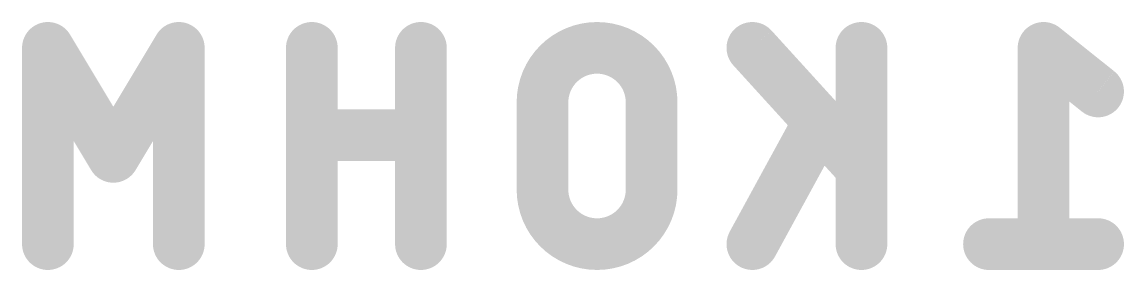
# Model space of a CAD drawing. Extents: x -28.7 to 57.9, y -15.3 to 34.1.
# Drawn here: x 28.962 to 31.67, y 15.672 to 16.281 of the extents above; entities that cross this region are included whole.
import ezdxf

# ---------------------------------------------------------------- set-up
doc = ezdxf.new("R2010")
doc.units = 0
doc.layers.add('28', color=253, linetype='CONTINUOUS')

msp = doc.modelspace()

# ---------------------------------------------------------------- linework, layer by layer
at = {"layer": '28', "const_width": 0.127}
for points in [[(29.1862, 15.9498), (29.0253, 16.2179)], [(29.0253, 16.2179), (29.0253, 15.7353)], [(29.347, 16.2179), (29.1862, 15.9498)], [(29.347, 15.7353), (29.347, 16.2179)], [(29.6739, 16.2179), (29.6739, 15.7353)], [(29.942, 15.7353), (29.942, 16.2179)], [(30.7565, 16.2179), (31.0247, 15.923)], [(31.0247, 15.7353), (31.0247, 16.2179)], [(31.6062, 16.1107), (31.4722, 16.2179)], [(31.4722, 16.2179), (31.4722, 15.7353)], [(30.2408, 16.0838), (30.2408, 15.8694)], [(30.509, 15.8694), (30.509, 16.0838)], [(30.7565, 15.7353), (30.9174, 16.0302)], [(29.942, 16.0034), (29.6739, 16.0034)], [(31.6062, 15.7353), (31.3381, 15.7353)]]:
    msp.add_lwpolyline(points, dxfattribs=at)
at = {"layer": '28'}
for points, const_width in [([(29.0525, 16.2342, 1), (28.9981, 16.2016)], 0.0635), ([(29.0571, 16.2179, 1), (28.9936, 16.2179)], 0.0635), ([(29.3788, 16.2179, 1), (29.3153, 16.2179)], 0.0635), ([(29.3743, 16.2016, 1), (29.3198, 16.2342)], 0.0635), ([(29.7057, 16.2179, 1), (29.6422, 16.2179)], 0.0635), ([(29.9738, 16.2179, 1), (29.9103, 16.2179)], 0.0635), ([(30.509, 16.0838, 1), (30.2408, 16.0838)], 0.127), ([(30.78, 16.2393, 1), (30.7331, 16.1965)], 0.0635), ([(31.0564, 16.2179, 1), (30.9929, 16.2179)], 0.0635), ([(31.492, 16.2427, 1), (31.4523, 16.1931)], 0.0635), ([(31.5039, 16.2179, 1), (31.4404, 16.2179)], 0.0635), ([(31.5864, 16.0859, 1), (31.6261, 16.1354)], 0.0635), ([(30.2726, 16.0838, 1), (30.2091, 16.0838)], 0.0635), ([(30.5407, 16.0838, 1), (30.4772, 16.0838)], 0.0635), ([(30.2091, 16.0838, 1), (30.2726, 16.0838)], 0.0635), ([(30.4772, 16.0838, 1), (30.5407, 16.0838)], 0.0635), ([(30.9453, 16.015, 1), (30.8895, 16.0454)], 0.0635), ([(29.6739, 16.0352, 1), (29.6739, 15.9717)], 0.0635), ([(29.942, 15.9717, 1), (29.942, 16.0352)], 0.0635), ([(29.159, 15.9661, 1), (29.2134, 15.9335)], 0.0635), ([(29.159, 15.9335, 1), (29.2134, 15.9661)], 0.0635), ([(31.0012, 15.9016, 1), (31.0481, 15.9443)], 0.0635), ([(30.2408, 15.8694, 1), (30.509, 15.8694)], 0.127), ([(30.2726, 15.8694, 1), (30.2091, 15.8694)], 0.0635), ([(30.5407, 15.8694, 1), (30.4772, 15.8694)], 0.0635), ([(30.2091, 15.8694, 1), (30.2726, 15.8694)], 0.0635), ([(30.4772, 15.8694, 1), (30.5407, 15.8694)], 0.0635), ([(31.3381, 15.7671, 1), (31.3381, 15.7035)], 0.0635), ([(31.6062, 15.7035, 1), (31.6062, 15.7671)], 0.0635), ([(28.9936, 15.7353, 1), (29.0571, 15.7353)], 0.0635), ([(29.3153, 15.7353, 1), (29.3788, 15.7353)], 0.0635), ([(29.6422, 15.7353, 1), (29.7057, 15.7353)], 0.0635), ([(29.9103, 15.7353, 1), (29.9738, 15.7353)], 0.0635), ([(30.7287, 15.7505, 1), (30.7844, 15.7201)], 0.0635), ([(30.9929, 15.7353, 1), (31.0564, 15.7353)], 0.0635), ([(31.4404, 15.7353, 1), (31.5039, 15.7353)], 0.0635)]:
    msp.add_lwpolyline(points, format="xyb", dxfattribs=dict(at, const_width=const_width))

doc.saveas('drawing.dxf')
